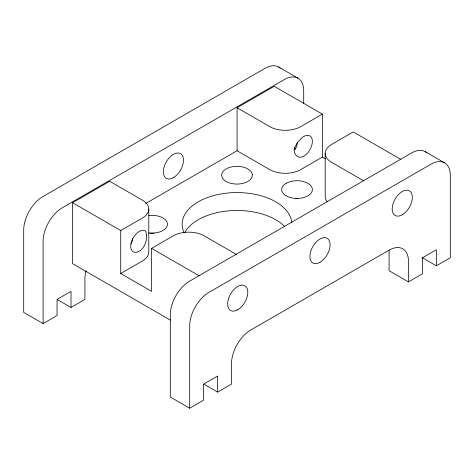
<?xml version="1.0" encoding="UTF-8"?>
<svg xmlns="http://www.w3.org/2000/svg" width="474" height="474" viewBox="0 0 474 474"><rect width="100%" height="100%" fill="white"/><g stroke="black" fill="none" stroke-linecap="round" stroke-linejoin="round"><path stroke-width="0.71" d="M57.253 299.509L71.011 307.454L71.011 291.397L57.052 299.455L57.052 315.518L43.093 323.576L43.093 241.236A27.421 15.832 -60 0 1 62.479 207.653L284.311 79.579A27.421 15.832 -60 0 1 303.704 90.777L303.704 103.273M203.85 384.147L217.607 392.093L217.607 376.03L203.648 384.088L203.648 400.151L189.689 408.215L189.689 325.875A27.421 15.832 -60 0 1 209.075 292.286L430.907 164.217A27.421 15.832 -60 0 1 450.3 175.41L450.3 257.749L436.341 265.807L421.949 257.501M217.607 392.093L231.519 384.064L231.519 363.522A27.421 15.832 -60 0 1 250.912 329.934L389.077 250.165L389.077 270.707L408.464 281.9L422.375 273.871L422.375 257.809L436.341 249.745L436.341 265.807M408.464 281.9L408.464 261.364A27.421 15.832 -60 0 0 389.077 250.165M132.613 238.238L132.282 240.928L131.079 243.595M297.287 142.538L296.872 145.903L295.669 148.569L294.23 149.903M72.558 202.73L109.713 181.281L142.366 200.135A21.94 12.668 0 0 1 142.366 218.046L120.728 230.542L72.558 202.73L72.558 263.633L170.362 320.098M237.071 150.738L237.071 107.752L274.227 86.298L322.391 114.11L322.391 157.101L300.753 169.591A21.94 12.668 0 0 1 269.724 169.591L237.071 150.738L145.554 203.577M322.391 114.11L300.753 126.605A21.94 12.668 0 0 1 269.724 126.605L237.071 107.752M120.728 230.542L120.728 273.528L151.597 291.35L151.597 248.364L173.235 235.868A21.94 12.668 0 0 1 204.264 235.868L236.277 254.354M120.728 273.528L142.366 261.038A21.94 12.668 0 0 0 148.795 252.079L148.795 209.087M71.011 307.454L84.923 299.426L84.923 278.884A27.421 15.832 -60 0 1 86.037 270.767M154.086 233.409L152.906 233.285A15.358 8.864 0 0 0 150.228 233.338M278.635 67.024L298.028 78.222M425.231 151.662L444.618 162.855M400.797 159.377L353.26 131.932L331.622 144.428A21.94 12.668 0 0 0 331.622 162.339L363.635 180.819M322.391 157.101L325.543 158.92M151.597 248.364L199.127 275.803M43.093 323.576L23.7 312.384L23.7 230.044A27.421 15.832 -60 0 1 43.093 196.455L264.925 68.386A27.421 15.832 -60 0 1 280.306 68.262M189.689 408.215L170.296 397.016L170.296 314.677A27.421 15.832 -60 0 1 189.689 281.094L411.521 153.019A27.421 15.832 -60 0 1 426.902 152.901M325.194 153.38L325.194 196.372A21.94 12.668 0 0 0 327.256 201.728M148.623 232.864A15.358 8.864 0 0 0 151.277 233.078L155.276 232.9A15.358 8.864 0 0 0 167.429 224.7A15.358 8.864 0 0 0 156.847 215.794L152.906 215.374A15.358 8.864 0 0 0 148.913 215.552M184.629 232.728A54.848 31.663 0 0 1 230.927 210.669A54.848 31.663 0 0 1 284.489 226.305M184.019 232.42A54.848 31.663 0 0 1 228.658 192.93A54.848 31.663 0 0 1 291.788 222.851M295.693 198.647A15.358 8.864 0 0 1 297.026 198.612M294.307 147.983A12.063 6.968 0 0 1 295.687 149.091M146.667 235.779C146.75 240.828 145.085 245.988 141.453 249.585A12.063 6.968 -60 0 1 130.711 246.267A12.063 6.968 -60 0 1 141.453 230.554L143.361 230.263L144.896 230.672L145.856 231.614L146.667 235.779M252.328 174.71L252.026 177.021A15.358 8.864 0 0 1 237.853 184.06A15.358 8.864 0 0 1 222.407 177.981L221.66 175.706A15.358 8.864 0 0 1 236.135 166.356A15.358 8.864 0 0 1 252.328 174.71M294.591 147.947C292.831 152.421 296.564 158.346 301.624 157.107A12.063 6.968 -60 0 0 312.366 141.394A12.063 6.968 -60 0 0 301.624 138.076L297.411 142.609L294.591 147.947M286.172 183.296L283.73 185.133A15.358 8.864 0 0 0 286.172 195.833A15.358 8.864 0 0 0 304.705 197.243L307.887 195.833A15.358 8.864 0 0 0 307.887 183.296A15.358 8.864 0 0 0 286.172 183.296M237.723 309.783A14.261 8.236 -60 0 0 246.456 287.274A14.261 8.236 -60 0 0 228.995 297.358A14.261 8.236 -60 0 0 237.723 309.783M319.991 262.288A14.261 8.236 -60 0 0 328.725 239.779A14.261 8.236 -60 0 0 311.264 249.863A14.261 8.236 -60 0 0 319.991 262.288M402.26 214.787A14.261 8.236 -60 0 0 410.994 192.284A14.261 8.236 -60 0 0 393.533 202.362A14.261 8.236 -60 0 0 402.26 214.787M173.401 177.649A14.261 8.236 -60 0 0 182.129 155.146A14.261 8.236 -60 0 0 164.668 165.225A14.261 8.236 -60 0 0 173.401 177.649"/></g></svg>
